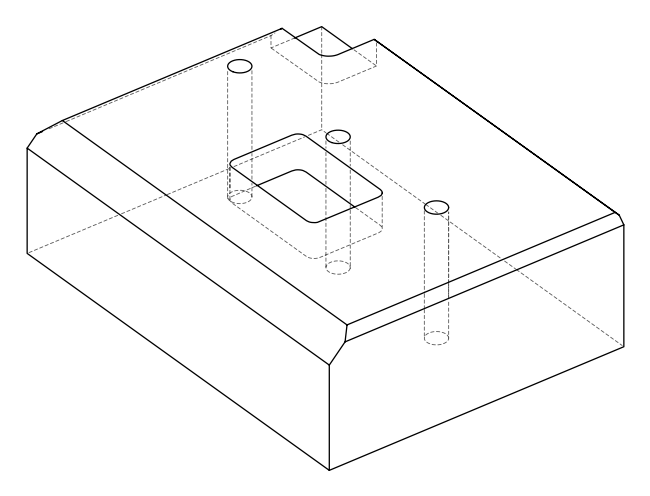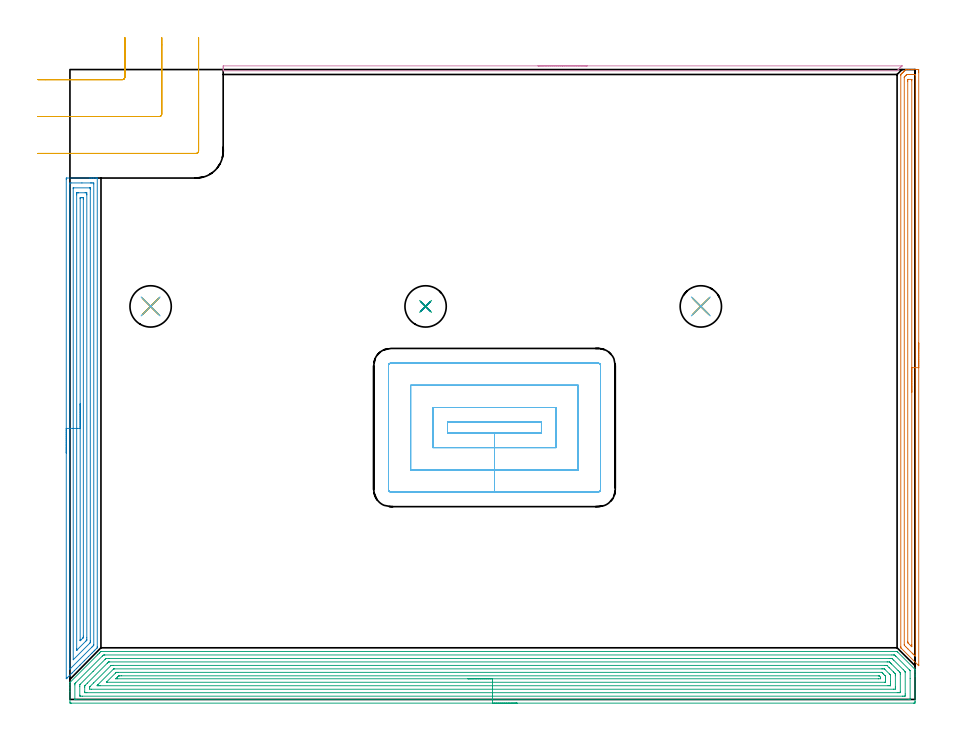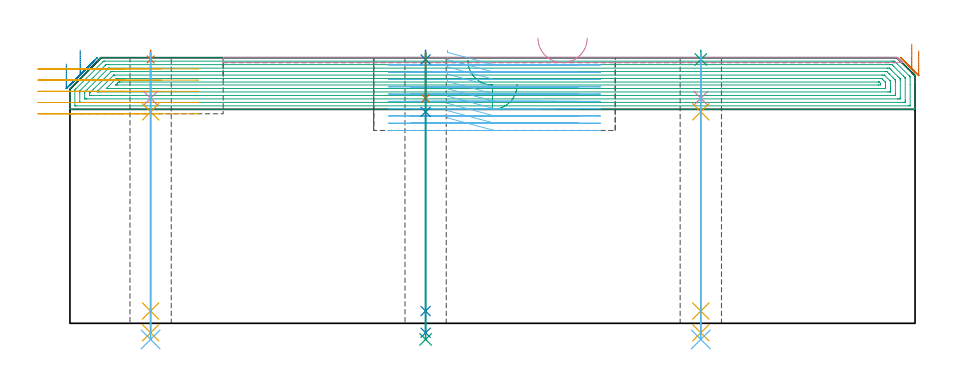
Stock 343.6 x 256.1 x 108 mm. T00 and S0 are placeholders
(PLAN: 18 operations, 12 tool changes, 59.9 min)
(1 AREA_MILL | FG_CHAMFER_SURFACE | UGT0205_001 | 5.93 min | 6589 mm3)
(2 AREA_MILL_1 | FG_CHAMFER_SURFACE_1 | UGT0205_001 | 8.13 min | 17149 mm3)
(3 AREA_MILL_2 | FG_CHAMFER_SURFACE_2 | UGT0205_001 | 21.95 min | 74389 mm3)
(4 AREA_MILL_3 | FG_CHAMFER_SURFACE_3 | UGT0205_001 | 2.35 min | 555 mm3)
(5 MILL_CORNER_NOTCH_RECTANGULAR | CORNER_NOTCH_RECTANGULAR | UGT0201_136 | Follow Part, ap 5, ae 75% | 2.8 min | 61519 mm3)
(6 MILL_RECTANGULAR_POCKET | POCKET_RECTANGULAR_STRAIGHT | NXT0201_011 | Follow Part, ap 3, ae 75% | 15.43 min | 185740 mm3)
(7 SPOT_DRILL | STEP1HOLE | NXT0321_9005460120000 | 0.03 min | 13 mm3)
(8 SPOT_DRILL_1 | STEP1HOLE_1 | NXT0321_9005460120000 | 0.03 min | 2 mm3)
(9 SPOT_DRILL_2 | STEP1HOLE_2 | NXT0321_9005460120000 | 0.03 min | 22 mm3)
(10 DRILL_BLIND_HOLE_INTO_CENTER | STEP1HOLE | NXT0301_081 | 0.08 min | 1425 mm3)
(11 GUN_DRILL_THROUGH_HOLE | STEP1HOLE | UGT0307_007 | 0.54 min | 7266 mm3)
(12 DRILL_TO_ENLARGE_THROUGH_HOLE | STEP1HOLE | UGT0301_291 | 0.47 min | 15205 mm3)
(13 DRILL_BLIND_HOLE_INTO_CENTER_1 | STEP1HOLE_1 | NXT0301_081 | 0.08 min | 1434 mm3)
(14 GUN_DRILL_THROUGH_HOLE_1 | STEP1HOLE_1 | UGT0307_007 | 0.54 min | 7257 mm3)
(15 DRILL_TO_ENLARGE_THROUGH_HOLE_1 | STEP1HOLE_1 | UGT0301_291 | 0.47 min | 15213 mm3)
(16 DRILL_BLIND_HOLE_INTO_CENTER_2 | STEP1HOLE_2 | NXT0301_081 | 0.08 min | 1420 mm3)
(17 GUN_DRILL_THROUGH_HOLE_2 | STEP1HOLE_2 | UGT0307_007 | 0.54 min | 7263 mm3)
(18 DRILL_TO_ENLARGE_THROUGH_HOLE_2 | STEP1HOLE_2 | UGT0301_291 | 0.47 min | 15220 mm3)
(TOOL UGT0205_001 | Chamfer Mill 20 x 3 x 45 deg. | D20 FL50 Z2)
(TOOL UGT0201_136 | Carbide End Mill 20.0 | D20 FL30 Z4)
(TOOL NXT0201_011 | ENDMILL 12mm [2P460-1200-NA 1630] | D12 FL38 Z6)
(TOOL NXT0321_9005460120000 | NC Spot Drill, 142deg, 12mm, Carbide, Uncoated | D12 PA142 FL30 Z2)
(TOOL NXT0301_081 | Carbide Drill 11mm [860.1-1100-033A1-MM 2214] | D11 PA140 FL55 Z2)
(TOOL UGT0307_007 | Gun Drill 10 mm | D10 PA130 FL24 Z1)
(TOOL UGT0301_291 | Twist Drill 16.8 mm | D16.8 PA118 FL125 Z2)
(OP 1 AREA_MILL)
G17 G21 G94 G90
T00 M6
G54
G17 G0 G90 X345.1 Y144.9 S1061 M3
G43 Z118. H0
Z110.7
G94 G1 Y144.862 Z109.828 F250.
Y144.748 Z108.964
Y144.559 Z108.112
Y144.297 Z107.28
Y143.963 Z106.474
Y143.56 Z105.7
Y143.092 Z104.964
Y142.56 Z104.272
Y141.971 Z103.629
Y141.328 Z103.04
Y140.636 Z102.508
Y139.9 Z102.04
Y139.126 Z101.637
Y138.32 Z101.303
Y137.488 Z101.041
Y136.636 Z100.852
Y135.772 Z100.738
Y134.9 Z100.7
Y14.217
X345.099 Y13.87 Z100.701
X345.098 Y13.821 Z100.702
X345.091 Y13.712 Z100.705
X345.002 Y13.799 Z100.796
X344.93 Y13.87 Z100.868
X337.974 Y20.826 Z107.825
X337.854 Y20.948 Z107.945
X337.807 Y20.999 Z107.993
X337.8 Y21.462 Z108.
Y253.697
X337.806 Y254.103 Z107.992
X337.9 Y254.201 Z107.898
X338.342 Y254.644 Z107.455
X338.394 Y254.694 Z107.405
X338.588 Y254.888 Z107.211
X338.638 Y254.94 Z107.159
X338.688 Y254.988 Z107.111
X338.886 Y255.186 Z106.913
X338.934 Y255.236 Z106.863
X338.982 Y255.283 Z106.817
X339.183 Y255.484 Z106.616
X339.23 Y255.531 Z106.567
X339.366 Y255.666 Z106.434
X339.481 Y255.782 Z106.318
X339.674 Y255.975 Z106.124
X339.78 Y256.079 Z106.017
X339.808 Y256.099 Z105.988
X340.18 Y256.1 Z105.619
X341.006 Z104.789
X342.231 Z103.566
X342.782 Z103.012
X344.282 Z101.513
X344.558 Y256.097 Z101.238
X345.091 Y256.092 Z100.705
X345.093 Y256.023 Z100.704
X345.098 Y255.484 Z100.702
X345.1 Y254.938 Z100.7
Y134.9
X343.686 Z102.114
X343.685 Y17.889 Z102.115
Y17.874
X343.67 Y17.592 Z102.13
X343.365 Y17.889 Z102.435
X342.782 Y18.468 Z103.018
X342.467 Y18.782 Z103.333
X340.681 Y20.569 Z105.119
X340.118 Y21.132 Z105.682
X339.79 Y21.462 Z106.01
X339.23 Y22.032 Z106.57
X339.215 Y22.355 Z106.585
Y22.371
Y252.804
Y252.819
X339.23 Y253.068 Z106.57
X339.54 Y253.385 Z106.26
X339.848 Y253.697 Z105.952
X339.984 Y253.833 Z105.816
X340.118 Y253.963 Z105.682
X340.244 Y254.083 Z105.556
X340.362 Y254.09 Z105.438
X340.608 Y254.097 Z105.192
X341.006 Y254.099 Z104.794
X341.494 Y254.1 Z104.306
X342.382 Z103.418
X342.782 Y254.099 Z103.018
X343.273 Y254.097 Z102.527
X343.67 Y254.09 Z102.13
X343.685 Y253.697 Z102.115
Y253.682
X343.686 Y134.9 Z102.114
X342.272 Z103.528
X342.271 Y22.355 Z103.529
X342.27 Y21.976 Z103.53
X342.266 Y21.462 Z103.534
X342.265 Y21.45 Z103.535
X342.244 Y21.462 Z103.556
X341.894 Y21.807 Z103.906
X341.344 Y22.355 Z104.456
X341.006 Y22.694 Z104.794
X340.731 Y22.974 Z105.069
X340.664 Y23.047 Z105.136
X340.635 Y23.081 Z105.165
X340.633 Y23.122 Z105.167
X340.631 Y23.248 Z105.169
X340.629 Y23.628 Z105.171
Y251.397
X340.631 Y251.911 Z105.169
X340.634 Y252.005 Z105.166
X340.636 Y252.024 Z105.164
X340.649 Y252.041 Z105.151
X340.679 Y252.069 Z105.121
X340.707 Y252.09 Z105.093
X340.756 Y252.095 Z105.044
X340.819 Y252.099 Z104.981
X342.082 Z103.718
X342.207 Y252.096 Z103.593
X342.252 Y252.092 Z103.548
X342.266 Y252.087 Z103.534
X342.267 Y252.082 Z103.533
X342.27 Y252.038 Z103.53
X342.271 Y251.911 Z103.529
Y251.531
X342.272 Y134.9 Z103.528
Y134.028 Z103.567
Y133.164 Z103.68
Y132.312 Z103.869
Y131.48 Z104.132
Y130.674 Z104.465
Y129.9 Z104.868
Y129.164 Z105.337
Y128.472 Z105.868
Y127.829 Z106.457
Y127.24 Z107.101
Y126.708 Z107.793
Y126.24 Z108.528
Y125.837 Z109.302
Y125.503 Z110.108
Y125.241 Z110.94
Y125.052 Z111.792
Y124.938 Z112.657
Y124.9 Z113.528
G0 Z118.
M5
M2
(OP 2 AREA_MILL_1)
G17 G21 G94 G90
T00 M6
G54
G17 G0 G90 X-1.5 Y100.2 S1061 M3
G43 Z118. H0
Z105.4
G94 G1 Y100.238 Z104.528 F250.
Y100.352 Z103.664
Y100.541 Z102.812
Y100.803 Z101.98
Y101.137 Z101.174
Y101.54 Z100.4
Y102.008 Z99.664
Y102.539 Z98.972
Y103.129 Z98.329
Y103.772 Z97.74
Y104.464 Z97.208
Y105.2 Z96.74
Y105.974 Z96.337
Y106.78 Z96.003
Y107.612 Z95.741
Y108.463 Z95.552
Y109.328 Z95.438
Y110.2 Z95.4
Y211.405
X-1.497 Y211.765 Z95.402
X-1.491 Y211.99 Z95.406
X-1.263 Y212. Z95.634
X7.905 Z104.799
X8.497 Z105.394
X8.793 Z105.689
X9.384 Z106.28
X9.68 Z106.575
X10.272 Z107.171
X10.745 Z107.644
X11.071 Y211.993 Z107.963
X11.097 Y211.99 Z107.988
X11.1 Y211.851 Z108.
Y21.478
X11.102 Y21.006 Z107.98
X11.026 Y20.925 Z107.924
X10.145 Y20.045 Z107.045
X9.796 Y19.695 Z106.692
X9.24 Y19.14 Z106.14
X8.905 Y18.803 Z105.801
X8.335 Y18.235 Z105.235
X7.61 Y17.509 Z104.509
X5.835 Y15.735 Z102.734
X4.061 Y13.96 Z100.96
X2.662 Y12.561 Z99.561
X1.77 Y11.669 Z98.669
X0.878 Y10.778 Z97.777
X-0.013 Y9.886 Z96.886
X-0.905 Y8.994 Z95.994
X-0.967 Y8.931 Z95.929
X-1.149 Y8.751 Z95.751
X-1.2 Y8.7 Z95.7
X-1.411 Y8.488 Z95.487
X-1.493 Y8.418 Z95.405
X-1.499 Y8.471 Z95.399
X-1.5 Y110.2 Z95.4
X-0.086 Z96.814
Y209.622
X-0.08 Y209.99 Z96.82
X0.433 Y209.998 Z97.333
X4.868 Y210. Z101.768
X8.417 Z105.317
X8.793 Z105.693
X9.306 Y209.998 Z106.206
X9.68 Y209.99 Z106.58
X9.686 Y209.616 Z106.586
Y22.37
X9.68 Y22.042 Z106.58
X9.403 Y21.757 Z106.303
X9.128 Y21.478 Z106.028
X8.96 Y21.31 Z105.86
X0.211 Y12.561 Z97.111
X0.063 Y12.417 Z96.963
X-0.08 Y12.282 Z96.82
X-0.086 Y12.561 Z96.814
Y12.567
Y110.2
X1.328 Z98.228
X1.329 Y207.839 Z98.229
Y207.931
X1.332 Y207.975 Z98.232
X1.334 Y207.99 Z98.234
X1.374 Y207.994 Z98.274
X1.535 Y207.999 Z98.435
X8.066 Z104.966
X8.173 Y207.995 Z105.073
X8.254 Y207.99 Z105.154
X8.265 Y207.959 Z105.165
X8.268 Y207.839 Z105.168
X8.271 Y207.471 Z105.171
Y23.786
X8.267 Y23.261 Z105.167
X8.264 Y23.082 Z105.164
X8.178 Y22.988 Z105.078
X7.905 Y22.706 Z104.805
X1.329 Y16.128 Z98.229
X1.328 Y110.2 Z98.228
X2.743 Z99.643
Y205.164
X2.748 Y205.889 Z99.648
X2.75 Y205.988 Z99.65
X2.845 Y205.992 Z99.745
X3.053 Y205.996 Z99.953
X3.469 Y206. Z100.369
X3.524 Z100.424
X6.186 Z103.086
X6.567 Y205.997 Z103.467
X6.757 Y205.993 Z103.657
X6.846 Y205.99 Z103.746
X6.85 Y205.927 Z103.75
X6.856 Y205.326 Z103.756
X6.857 Y205.164 Z103.757
Y25.045
X6.855 Y24.317 Z103.755
X6.852 Y24.153 Z103.752
X6.85 Y24.112 Z103.75
X6.815 Y24.072 Z103.715
X6.748 Y24. Z103.648
X6.645 Y23.895 Z103.545
X6.517 Y23.765 Z103.417
X2.898 Y20.148 Z99.798
X2.831 Y20.085 Z99.731
X2.774 Y20.034 Z99.674
X2.749 Y20.017 Z99.649
X2.748 Y20.067 Z99.648
X2.744 Y20.424 Z99.644
X2.743 Y20.586 Z99.643
Y20.716
Y110.2
X4.157 Z101.057
Y203.58
X4.16 Y203.781 Z101.06
X4.164 Y203.914 Z101.064
X4.17 Y203.991 Z101.07
X4.203 Y203.993 Z101.103
X4.356 Y203.997 Z101.256
X4.628 Y203.998 Z101.528
X5.244 Y203.99 Z102.144
X5.436 Y203.972 Z102.336
X5.441 Y203.581 Z102.341
X5.442 Y203.38 Z102.342
X5.443 Y25.736 Z102.343
X5.439 Y25.39 Z102.339
X5.436 Y25.218 Z102.336
X5.428 Y25.138 Z102.328
X5.344 Y25.045 Z102.244
X5.295 Y24.993 Z102.195
X5.244 Y24.942 Z102.144
X4.455 Y24.153 Z101.355
X4.356 Y24.055 Z101.256
X4.307 Y24.007 Z101.207
X4.207 Y23.915 Z101.107
X4.162 Y23.877 Z101.062
X4.161 Y23.896 Z101.061
X4.159 Y23.952 Z101.059
X4.157 Y24.153 Z101.057
Y24.353
Y110.2
Y111.071 Z101.095
Y111.936 Z101.209
Y112.788 Z101.398
Y113.62 Z101.66
Y114.426 Z101.994
Y115.2 Z102.397
Y115.936 Z102.865
Y116.628 Z103.396
Y117.271 Z103.986
Y117.86 Z104.629
Y118.391 Z105.321
Y118.86 Z106.057
Y119.263 Z106.831
Y119.597 Z107.637
Y119.859 Z108.469
Y120.048 Z109.32
Y120.162 Z110.185
Y120.2 Z111.057
G0 Z118.
M5
M2
(OP 3 AREA_MILL_2)
G17 G21 G94 G90
T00 M6
G54
G17 G0 G90 X181.8 Y-1.5 S1061 M3
G43 Z118. H0
Z97.
G94 G1 X181.762 Z96.128 F250.
X181.648 Z95.264
X181.459 Z94.412
X181.197 Z93.58
X180.863 Z92.774
X180.46 Z92.
X179.992 Z91.264
X179.46 Z90.572
X178.871 Z89.929
X178.228 Z89.34
X177.536 Z88.809
X176.8 Z88.34
X176.026 Z87.937
X175.22 Z87.603
X174.388 Z87.341
X173.536 Z87.152
X172.672 Z87.038
X171.8 Z87.
X0.625
X0.219 Y-1.496 Z87.003
X0.01 Y-1.492 Z87.005
X0. Y-1.097 Z87.4
Y3.293 Z91.788
Y4.699 Z93.196
Y5.927 Z94.421
X0.001 Y6.805 Z95.303
X0.003 Y6.893 Z95.388
X0.029 Y6.931 Z95.427
X11.287 Y18.187 Z106.686
X11.903 Y18.804 Z107.302
X11.947 Y18.848 Z107.347
X12.149 Y19.05 Z107.549
X12.538 Y19.437 Z107.934
X12.606 Y19.496 Z107.99
X12.692 Y19.5 Z108.
X336.271
X336.295 Y19.494 Z107.992
X336.318 Y19.481 Z107.979
X336.569 Y19.231 Z107.731
X343.436 Y12.366 Z100.863
X343.571 Y12.227 Z100.724
X343.598 Y12.192 Z100.688
X343.6 Y11.987 Z100.485
Y11.195 Z99.689
Y9.967 Z98.463
Y9.439 Z97.933
Y-0.833 Z87.664
X343.596 Y-1.097 Z87.401
X343.59 Y-1.492 Z87.005
X343.381 Y-1.496 Z87.003
X342.975 Y-1.5 Z87.
X171.8
Y-0.086 Z88.414
X2.413 Y-0.085 Z88.415
X2.275 Y-0.084 Z88.416
X2.052 Y-0.079 Z88.421
X2.009 Y-0.075 Z88.425
X2.005 Y-0.043 Z88.457
X2.003 Y-0.01 Z88.49
X2. Y0.186 Z88.686
X2.001 Y5.927 Z94.427
X2.004 Y6.328 Z94.828
X2.01 Y6.448 Z94.948
X2.374 Y6.824 Z95.324
X13.139 Y17.588 Z106.088
X13.463 Y17.901 Z106.401
X13.659 Y18.079 Z106.579
X14.033 Y18.084 Z106.584
X14.17 Y18.085 Z106.585
X334.172 Y18.086 Z106.586
X334.93 Y18.084 Z106.584
X335.068 Y18.083 Z106.583
X335.25 Y18.079 Z106.579
X335.626 Y17.717 Z106.217
X335.824 Y17.525 Z106.025
X341.277 Y12.073 Z100.573
X341.362 Y11.985 Z100.485
X341.522 Y11.817 Z100.317
X341.59 Y11.741 Z100.241
X341.594 Y11.718 Z100.218
X341.598 Y11.669 Z100.169
X341.6 Y8.476 Z96.976
Y0.254 Z88.754
X341.598 Y0.118 Z88.618
X341.595 Y0.01 Z88.51
X341.59 Y-0.061 Z88.439
X341.582 Y-0.079 Z88.421
X341.051 Y-0.086 Z88.414
X171.8
Y1.328 Z89.828
X5.095 Y1.329 Z89.829
X4.409 Y1.332 Z89.832
X4.201 Y1.336 Z89.836
X4.01 Y1.347 Z89.847
X4.005 Y1.537 Z90.037
X4.001 Y1.733 Z90.233
Y5.245 Z93.745
X4.01 Y5.927 Z94.427
X4.026 Y6.015 Z94.515
X4.066 Y6.059 Z94.559
X4.201 Y6.2 Z94.7
X9.419 Y11.42 Z99.92
X14.25 Y16.25 Z104.75
X14.465 Y16.463 Z104.963
X14.621 Y16.613 Z105.113
X14.665 Y16.654 Z105.154
X14.721 Y16.666 Z105.166
X15.821 Y16.671 Z105.171
X333.142
X333.827 Y16.668 Z105.168
X334.036 Y16.665 Z105.165
X334.234 Y16.655 Z105.155
X334.431 Y16.463 Z104.963
X334.93 Y15.97 Z104.47
X338.828 Y12.073 Z100.573
X339.399 Y11.499 Z99.999
X339.548 Y11.344 Z99.844
X339.583 Y11.306 Z99.806
X339.59 Y11.26 Z99.76
X339.594 Y11.195 Z99.695
X339.599 Y10.999 Z99.499
X339.6 Y2.218 Z90.718
X339.595 Y1.537 Z90.037
X339.593 Y1.347 Z89.847
X339.399 Y1.336 Z89.836
X338.716 Y1.33 Z89.83
X338.505 Y1.329 Z89.829
X171.8 Y1.328 Z89.828
Y2.743 Z91.243
X6.882
X6.548 Y2.744 Z91.244
X6.146 Y2.748 Z91.248
X6.072 Y2.75 Z91.25
X6.01 Y2.761 Z91.261
X6.007 Y2.861 Z91.361
X6. Y3.282 Z91.782
Y5.038 Z93.538
X6.008 Y5.482 Z93.982
X6.01 Y5.535 Z94.035
X6.033 Y5.572 Z94.072
X6.09 Y5.634 Z94.134
X6.185 Y5.734 Z94.234
X7.07 Y6.621 Z95.121
X15.156 Y14.707 Z103.207
X15.486 Y15.036 Z103.536
X15.6 Y15.146 Z103.646
X15.693 Y15.233 Z103.733
X15.72 Y15.251 Z103.751
X15.752 Y15.253 Z103.753
X15.821 Y15.255 Z103.755
X16.155 Y15.257 Z103.757
X332.248
X332.583 Y15.256 Z103.756
X333.142 Y15.252 Z103.752
X333.175 Y15.251 Z103.751
X333.211 Y15.228 Z103.728
X333.29 Y15.154 Z103.654
X333.444 Y15.004 Z103.504
X333.744 Y14.707 Z103.207
X334.036 Y14.415 Z102.915
X336.718 Y11.734 Z100.234
X337.255 Y11.195 Z99.695
X337.428 Y11.018 Z99.518
X337.562 Y10.877 Z99.377
X337.59 Y10.841 Z99.341
X337.594 Y10.816 Z99.316
X337.597 Y10.762 Z99.262
X337.6 Y10.328 Z98.828
Y3.305 Z91.805
X337.593 Y2.86 Z91.36
X337.59 Y2.758 Z91.258
X337.464 Y2.75 Z91.25
X337.274 Y2.746 Z91.246
X336.718 Y2.743 Z91.243
X336.384
X171.8
Y4.157 Z92.657
X8.67
X8.01 Y4.171 Z92.671
X8.003 Y4.826 Z93.326
X8.008 Y5.049 Z93.549
X8.01 Y5.088 Z93.588
X8.035 Y5.125 Z93.625
X8.094 Y5.19 Z93.69
X8.187 Y5.287 Z93.787
X9.634 Y6.736 Z95.236
X16.715 Y13.816 Z102.316
X16.722 Y13.822 Z102.322
X16.736 Y13.829 Z102.329
X17.594 Y13.843 Z102.343
X17.609
X331.355
X332.161 Y13.829 Z102.329
X332.248 Y13.748 Z102.248
X333.051 Y12.951 Z101.451
X333.142 Y12.86 Z101.36
X334.807 Y11.195 Z99.695
X334.93 Y11.072 Z99.572
X335.308 Y10.69 Z99.19
X335.493 Y10.501 Z99.001
X335.582 Y10.408 Z98.908
X335.59 Y10.317 Z98.817
X335.599 Y9.66 Z98.16
Y5.049 Z93.549
X335.596 Y4.395 Z92.895
X335.59 Y4.171 Z92.671
X334.944 Y4.157 Z92.657
X334.93
X171.8
Y5.571 Z94.071
X12.245
X11.713 Y5.572 Z94.072
X11.352 Y5.575 Z94.075
X11.006 Y5.578 Z94.078
X11.283 Y5.927 Z94.427
X11.314 Y5.964 Z94.464
X11.352 Y6.003 Z94.503
X17.609 Y12.26 Z100.76
X17.755 Y12.398 Z100.898
X17.781 Y12.421 Z100.921
X17.809 Y12.423 Z100.923
X17.874 Y12.426 Z100.926
X18.141 Y12.428 Z100.928
X330.099 Y12.429 Z100.929
X330.461 Y12.428 Z100.928
X330.997 Y12.425 Z100.925
X331.081 Y12.422 Z100.922
X331.13 Y12.411 Z100.911
X331.221 Y12.325 Z100.825
X331.355 Y12.197 Z100.697
X333.235 Y10.317 Z98.817
X333.324 Y10.227 Z98.727
X333.491 Y10.054 Z98.554
X333.59 Y9.949 Z98.449
X333.594 Y9.923 Z98.423
X333.598 Y9.869 Z98.369
X333.6 Y7.233 Z95.733
Y6.356 Z94.856
X333.598 Y5.927 Z94.427
X333.594 Y5.702 Z94.202
X333.59 Y5.592 Z94.092
X333.581 Y5.578 Z94.078
X333.556 Y5.575 Z94.075
X333.503 Y5.573 Z94.073
X333.142 Y5.572 Z94.072
X332.611 Y5.571 Z94.071
X171.8
Y6.985 Z95.485
X15.183 Y6.986 Z95.486
X14.927 Y6.987 Z95.487
X14.871 Y6.989 Z95.489
X14.807 Y6.992 Z95.492
X14.885 Y7.087 Z95.587
X18.502 Y10.705 Z99.205
X18.753 Y10.949 Z99.449
X18.799 Y10.99 Z99.49
X18.824 Y11.008 Z99.508
X18.864 Y11.009 Z99.509
X19.041 Y11.012 Z99.512
X19.396 Y11.014 Z99.514
X19.58 Y11.015 Z99.515
X329.928 Y11.014 Z99.514
X330.017 Y11.013 Z99.513
X330.06 Y11.01 Z99.51
X330.078 Y11.008 Z99.508
X330.116 Y10.975 Z99.475
X330.461 Y10.64 Z99.14
X330.785 Y10.317 Z98.817
X331.355 Y9.746 Z98.246
X331.505 Y9.59 Z98.09
X331.578 Y9.513 Z98.013
X331.59 Y9.439 Z97.939
X331.597 Y9.201 Z97.701
X331.599 Y8.561 Z97.061
X331.6 Y8.32 Z96.82
Y7.683 Z96.183
Y7.442 Z95.942
X331.597 Y7.201 Z95.701
X331.592 Y7.041 Z95.541
X331.589 Y6.991 Z95.491
X331.575 Y6.99 Z95.49
X331.532 Y6.988 Z95.488
X331.355 Y6.986 Z95.486
X331.171 Y6.985 Z95.485
X171.8
Y8.4 Z96.9
X19.396
X18.665 Y8.401 Z96.901
X18.664 Y8.402 Z96.902
X18.663 Y8.404 Z96.904
X18.813 Y8.561 Z97.061
X19.1 Y8.852 Z97.352
X19.396 Y9.15 Z97.65
X19.543 Y9.295 Z97.795
X19.689 Y9.439 Z97.939
X19.812 Y9.554 Z98.054
X19.857 Y9.594 Z98.094
X19.962 Y9.596 Z98.096
X20.127 Y9.599 Z98.099
X20.29 Y9.6 Z98.1
X21.02 Y9.601 Z98.101
X328.673 Y9.6 Z98.1
X328.837 Y9.599 Z98.099
X328.947 Y9.597 Z98.097
X329.031 Y9.594 Z98.094
X329.074 Y9.568 Z98.068
X329.205 Y9.439 Z97.939
X329.567 Y9.074 Z97.574
X329.595 Y8.561 Z97.061
Y8.534 Z97.034
X329.567 Y8.407 Z96.907
X328.836 Y8.401 Z96.901
X328.673 Y8.4 Z96.9
X171.8
X170.928 Z96.938
X170.064 Z97.051
X169.212 Z97.24
X168.38 Z97.503
X167.574 Z97.836
X166.8 Z98.239
X166.064 Z98.708
X165.372 Z99.239
X164.729 Z99.828
X164.14 Z100.472
X163.608 Z101.164
X163.14 Z101.9
X162.737 Z102.673
X162.403 Z103.479
X162.141 Z104.311
X161.952 Z105.163
X161.838 Z106.028
X161.8 Z106.9
G0 Z118.
M5
M2
(OP 4 AREA_MILL_3)
G17 G21 G94 G90
T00 M6
G54
G17 G0 G90 X190.3 Y257.6 S1061 M3
G43 Z118. H0
Z116.
G94 G1 X190.338 Z115.128 F250.
X190.452 Z114.263
X190.641 Z113.412
X190.903 Z112.58
X191.237 Z111.774
X191.64 Z111.
X192.109 Z110.264
X192.64 Z109.572
X193.229 Z108.929
X193.872 Z108.34
X194.564 Z107.808
X195.3 Z107.34
X196.074 Z106.937
X196.88 Z106.603
X197.712 Z106.341
X198.564 Z106.152
X199.428 Z106.038
X200.3 Z106.
X338.07
X338.293 Y257.598
X338.295 Y257.597
X338.293 Y257.592 Z106.006
X337.882 Y257.182 Z106.418
X337.746 Y257.044 Z106.553
X337.698 Y256.998 Z106.601
X337.496 Y256.796 Z106.803
X337.45 Y256.748 Z106.849
X337.401 Y256.7 Z106.899
X337.201 Y256.5 Z107.099
X337.153 Y256.452 Z107.145
X337.103 Y256.403 Z107.196
X336.906 Y256.205 Z107.394
X336.857 Y256.156 Z107.441
X336.806 Y256.105 Z107.493
X336.687 Y255.986 Z107.613
X336.412 Y255.711 Z107.886
X336.303 Y255.606 Z107.991
X335.914 Y255.6 Z108.
X62.455
X62.309 Y255.603 Z107.988
X62.3 Y255.639 Z107.952
Y255.988 Z107.611
Y256.424 Z107.176
Y257.044 Z106.551
Y257.355 Z106.242
X62.302 Y257.591 Z106.005
X62.456 Y257.6 Z106.
X200.3
X201.172 Z106.038
X202.037 Z106.152
X202.888 Z106.341
X203.72 Z106.603
X204.526 Z106.937
X205.3 Z107.34
X206.036 Z107.808
X206.728 Z108.34
X207.371 Z108.929
X207.96 Z109.572
X208.492 Z110.264
X208.96 Z111.
X209.363 Z111.774
X209.697 Z112.58
X209.959 Z113.412
X210.148 Z114.264
X210.262 Z115.128
X210.3 Z116.
G0 Z118.
M5
M2
(OP 5 MILL_CORNER_NOTCH_RECTANGULAR)
G17 G21 G94 G90
T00 M6
G54
G17 G0 G90 X-13. Y252. S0 M3
G43 Z118. H0
Z103.44
G94 G1 X-10. F250.
X21.305 F500.
G3 X22.3 Y252.995 R1.
G1 Y266.1
Y269.1 F250.
G0 Z118.
X-13. Y237.
Z103.44
G1 X-10.
X36.304 F500.
G3 X37.3 Y237.996 R1.
G1 Y266.1
Y269.1 F250.
G0 Z118.
X-13. Y222.
Z103.44
G1 X-10.
X51.304 F500.
G3 X52.3 Y222.996 R1.
G1 Y266.1
Y269.1 F250.
G0 Z118.
X-13. Y252.
Z98.88
G1 X-10.
X21.305 F500.
G3 X22.3 Y252.995 R1.
G1 Y266.1
Y269.1 F250.
G0 Z118.
X-13. Y237.
Z98.88
G1 X-10.
X36.304 F500.
G3 X37.3 Y237.996 R1.
G1 Y266.1
Y269.1 F250.
G0 Z118.
X-13. Y222.
Z98.88
G1 X-10.
X51.304 F500.
G3 X52.3 Y222.996 R1.
G1 Y266.1
Y269.1 F250.
G0 Z118.
X-13. Y252.
Z94.32
G1 X-10.
X21.305 F500.
G3 X22.3 Y252.995 R1.
G1 Y266.1
Y269.1 F250.
G0 Z118.
X-13. Y237.
Z94.32
G1 X-10.
X36.304 F500.
G3 X37.3 Y237.996 R1.
G1 Y266.1
Y269.1 F250.
G0 Z118.
X-13. Y222.
Z94.32
G1 X-10.
X51.304 F500.
G3 X52.3 Y222.996 R1.
G1 Y266.1
Y269.1 F250.
G0 Z118.
X-13. Y252.
Z89.76
G1 X-10.
X21.305 F500.
G3 X22.3 Y252.995 R1.
G1 Y266.1
Y269.1 F250.
G0 Z118.
X-13. Y237.
Z89.76
G1 X-10.
X36.304 F500.
G3 X37.3 Y237.996 R1.
G1 Y266.1
Y269.1 F250.
G0 Z118.
X-13. Y222.
Z89.76
G1 X-10.
X51.304 F500.
G3 X52.3 Y222.996 R1.
G1 Y266.1
Y269.1 F250.
G0 Z118.
X-13. Y252.
Z85.2
G1 X-10.
X21.305 F500.
G3 X22.3 Y252.995 R1.
G1 Y266.1
Y269.1 F250.
G0 Z118.
X-13. Y237.
Z85.2
G1 X-10.
X36.304 F500.
G3 X37.3 Y237.996 R1.
G1 Y266.1
Y269.1 F250.
G0 Z118.
X-13. Y222.
Z85.2
G1 X-10.
X51.304 F500.
G3 X52.3 Y222.996 R1.
G1 Y266.1
Y269.1 F250.
G0 Z118.
M5
M2
(OP 6 MILL_RECTANGULAR_POCKET)
G17 G21 G94 G90
T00 M6
G54
G17 G0 G90 X153.5 Y111.543 S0 M3
G43 Z118. H1
Z111.
G94 G1 Y108.4 Z110.158 F250.
X172.6 Z105.04
X191.7 F500.
Y112.7
X153.5
Y108.4
X172.6
Y102.4
X197.7
Y118.7
X147.5
Y102.4
X172.6
Y93.4
X206.7
Y127.7
X138.5
Y93.4
X172.6
Y84.4
X214.8
G3 X215.7 Y85.3 R0.9
G1 Y135.8
G3 X214.8 Y136.7 R0.9
G1 X130.4
G3 X129.5 Y135.8 R0.9
G1 Y85.3
G3 X130.4 Y84.4 R0.9
G1 X172.6
X173.6
G0 X153.5 Y111.543 Z108.04
G1 Y108.4 Z107.198 F250.
X172.6 Z102.08
X191.7 F500.
Y112.7
X153.5
Y108.4
X172.6
Y102.4
X197.7
Y118.7
X147.5
Y102.4
X172.6
Y93.4
X206.7
Y127.7
X138.5
Y93.4
X172.6
Y84.4
X214.8
G3 X215.7 Y85.3 R0.9
G1 Y135.8
G3 X214.8 Y136.7 R0.9
G1 X130.4
G3 X129.5 Y135.8 R0.9
G1 Y85.3
G3 X130.4 Y84.4 R0.9
G1 X172.6
X173.6
G0 X153.5 Y111.543 Z105.08
G1 Y108.4 Z104.238 F250.
X172.6 Z99.12
X191.7 F500.
Y112.7
X153.5
Y108.4
X172.6
Y102.4
X197.7
Y118.7
X147.5
Y102.4
X172.6
Y93.4
X206.7
Y127.7
X138.5
Y93.4
X172.6
Y84.4
X214.8
G3 X215.7 Y85.3 R0.9
G1 Y135.8
G3 X214.8 Y136.7 R0.9
G1 X130.4
G3 X129.5 Y135.8 R0.9
G1 Y85.3
G3 X130.4 Y84.4 R0.9
G1 X172.6
X173.6
G0 X153.5 Y111.543 Z102.12
G1 Y108.4 Z101.278 F250.
X172.6 Z96.16
X191.7 F500.
Y112.7
X153.5
Y108.4
X172.6
Y102.4
X197.7
Y118.7
X147.5
Y102.4
X172.6
Y93.4
X206.7
Y127.7
X138.5
Y93.4
X172.6
Y84.4
X214.8
G3 X215.7 Y85.3 R0.9
G1 Y135.8
G3 X214.8 Y136.7 R0.9
G1 X130.4
G3 X129.5 Y135.8 R0.9
G1 Y85.3
G3 X130.4 Y84.4 R0.9
G1 X172.6
X173.6
G0 X153.5 Y111.543 Z99.16
G1 Y108.4 Z98.318 F250.
X172.6 Z93.2
X191.7 F500.
Y112.7
X153.5
Y108.4
X172.6
Y102.4
X197.7
Y118.7
X147.5
Y102.4
X172.6
Y93.4
X206.7
Y127.7
X138.5
Y93.4
X172.6
Y84.4
X214.8
G3 X215.7 Y85.3 R0.9
G1 Y135.8
G3 X214.8 Y136.7 R0.9
G1 X130.4
G3 X129.5 Y135.8 R0.9
G1 Y85.3
G3 X130.4 Y84.4 R0.9
G1 X172.6
X173.6
G0 X153.5 Y111.543 Z96.2
G1 Y108.4 Z95.358 F250.
X172.6 Z90.24
X191.7 F500.
Y112.7
X153.5
Y108.4
X172.6
Y102.4
X197.7
Y118.7
X147.5
Y102.4
X172.6
Y93.4
X206.7
Y127.7
X138.5
Y93.4
X172.6
Y84.4
X214.8
G3 X215.7 Y85.3 R0.9
G1 Y135.8
G3 X214.8 Y136.7 R0.9
G1 X130.4
G3 X129.5 Y135.8 R0.9
G1 Y85.3
G3 X130.4 Y84.4 R0.9
G1 X172.6
X173.6
G0 X153.5 Y111.543 Z93.24
G1 Y108.4 Z92.398 F250.
X172.6 Z87.28
X191.7 F500.
Y112.7
X153.5
Y108.4
X172.6
Y102.4
X197.7
Y118.7
X147.5
Y102.4
X172.6
Y93.4
X206.7
Y127.7
X138.5
Y93.4
X172.6
Y84.4
X214.8
G3 X215.7 Y85.3 R0.9
G1 Y135.8
G3 X214.8 Y136.7 R0.9
G1 X130.4
G3 X129.5 Y135.8 R0.9
G1 Y85.3
G3 X130.4 Y84.4 R0.9
G1 X172.6
X173.6
G0 X153.5 Y111.543 Z90.28
G1 Y108.4 Z89.438 F250.
X172.6 Z84.32
X191.7 F500.
Y112.7
X153.5
Y108.4
X172.6
Y102.4
X197.7
Y118.7
X147.5
Y102.4
X172.6
Y93.4
X206.7
Y127.7
X138.5
Y93.4
X172.6
Y84.4
X214.8
G3 X215.7 Y85.3 R0.9
G1 Y135.8
G3 X214.8 Y136.7 R0.9
G1 X130.4
G3 X129.5 Y135.8 R0.9
G1 Y85.3
G3 X130.4 Y84.4 R0.9
G1 X172.6
X173.6
G0 X153.5 Y111.543 Z87.32
G1 Y108.4 Z86.478 F250.
X172.6 Z81.36
X191.7 F500.
Y112.7
X153.5
Y108.4
X172.6
Y102.4
X197.7
Y118.7
X147.5
Y102.4
X172.6
Y93.4
X206.7
Y127.7
X138.5
Y93.4
X172.6
Y84.4
X214.8
G3 X215.7 Y85.3 R0.9
G1 Y135.8
G3 X214.8 Y136.7 R0.9
G1 X130.4
G3 X129.5 Y135.8 R0.9
G1 Y85.3
G3 X130.4 Y84.4 R0.9
G1 X172.6
X173.6
G0 X153.5 Y111.543 Z84.36
G1 Y108.4 Z83.518 F250.
X172.6 Z78.4
X191.7 F500.
Y112.7
X153.5
Y108.4
X172.6
Y102.4
X197.7
Y118.7
X147.5
Y102.4
X172.6
Y93.4
X206.7
Y127.7
X138.5
Y93.4
X172.6
Y84.4
X214.8
G3 X215.7 Y85.3 R0.9
G1 Y135.8
G3 X214.8 Y136.7 R0.9
G1 X130.4
G3 X129.5 Y135.8 R0.9
G1 Y85.3
G3 X130.4 Y84.4 R0.9
G1 X172.6
X173.6
G0 Z118.
M5
M2
(OP 7 SPOT_DRILL)
G17 G21 G94 G90
T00 M6
G54
G17 G0 G90 X32.8 Y159.8 S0 M3
G43 Z118. H0
G94 G81 G98 Z107.277 F250. R111.
G80
M5
M2
(OP 8 SPOT_DRILL_1)
G17 G21 G94 G90
T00 M6
G54
G17 G0 G90 X144.6 Y159.8 S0 M3
G43 Z118. H0
G94 G81 G98 Z107.277 F250. R111.
G80
M5
M2
(OP 9 SPOT_DRILL_2)
G17 G21 G94 G90
T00 M6
G54
G17 G0 G90 X256.5 Y159.8 S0 M3
G43 Z118. H0
G94 G81 G98 Z107.277 F250. R111.
G80
M5
M2
(OP 10 DRILL_BLIND_HOLE_INTO_CENTER)
G17 G21 G94 G90
T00 M6
G54
G17 G0 G90 X32.8 Y159.8 S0 M3
G43 Z118. H1
G94 G81 G98 Z91.5 F250. R110.
G80
M5
M2
(OP 11 GUN_DRILL_THROUGH_HOLE)
G17 G21 G94 G90
T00 M6
G54
G17 G0 G90 X32.8 Y159.8 M8
G43 Z118. H0
Z104.03
S716 M3
G94 G1 Z85.988 F125. M26
G4 X.084
Z5. F250.
G4 X.084
Z-3.832 F125.
G4 X.084
M5
M9
G0 Z104.03
Z118.
M2
(OP 12 DRILL_TO_ENLARGE_THROUGH_HOLE)
G17 G21 G94 G90
T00 M6
G54
G17 G0 G90 X32.8 Y159.8 S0 M3
G43 Z118. H0
G94 G73 G98 Z-6.547 F250. Q16.364 R110.
G80
M5
M2
(OP 13 DRILL_BLIND_HOLE_INTO_CENTER_1)
G17 G21 G94 G90
T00 M6
G54
G17 G0 G90 X144.6 Y159.8 S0 M3
G43 Z118. H1
G94 G81 G98 Z91.5 F250. R110.
G80
M5
M2
(OP 14 GUN_DRILL_THROUGH_HOLE_1)
G17 G21 G94 G90
T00 M6
G54
G17 G0 G90 X144.6 Y159.8 M8
G43 Z118. H0
Z104.03
S716 M3
G94 G1 Z85.988 F125. M26
G4 X.084
Z5. F250.
G4 X.084
Z-3.832 F125.
G4 X.084
M5
M9
G0 Z104.03
Z118.
M2
(OP 15 DRILL_TO_ENLARGE_THROUGH_HOLE_1)
G17 G21 G94 G90
T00 M6
G54
G17 G0 G90 X144.6 Y159.8 S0 M3
G43 Z118. H0
G94 G73 G98 Z-6.547 F250. Q16.364 R110.
G80
M5
M2
(OP 16 DRILL_BLIND_HOLE_INTO_CENTER_2)
G17 G21 G94 G90
T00 M6
G54
G17 G0 G90 X256.5 Y159.8 S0 M3
G43 Z118. H1
G94 G81 G98 Z91.5 F250. R110.
G80
M5
M2
(OP 17 GUN_DRILL_THROUGH_HOLE_2)
G17 G21 G94 G90
T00 M6
G54
G17 G0 G90 X256.5 Y159.8 M8
G43 Z118. H0
Z104.03
S716 M3
G94 G1 Z85.988 F125. M26
G4 X.084
Z5. F250.
G4 X.084
Z-3.832 F125.
G4 X.084
M5
M9
G0 Z104.03
Z118.
M2
(OP 18 DRILL_TO_ENLARGE_THROUGH_HOLE_2)
G17 G21 G94 G90
T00 M6
G54
G17 G0 G90 X256.5 Y159.8 S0 M3
G43 Z118. H0
G94 G73 G98 Z-6.547 F250. Q16.364 R110.
G80
M5
M2
